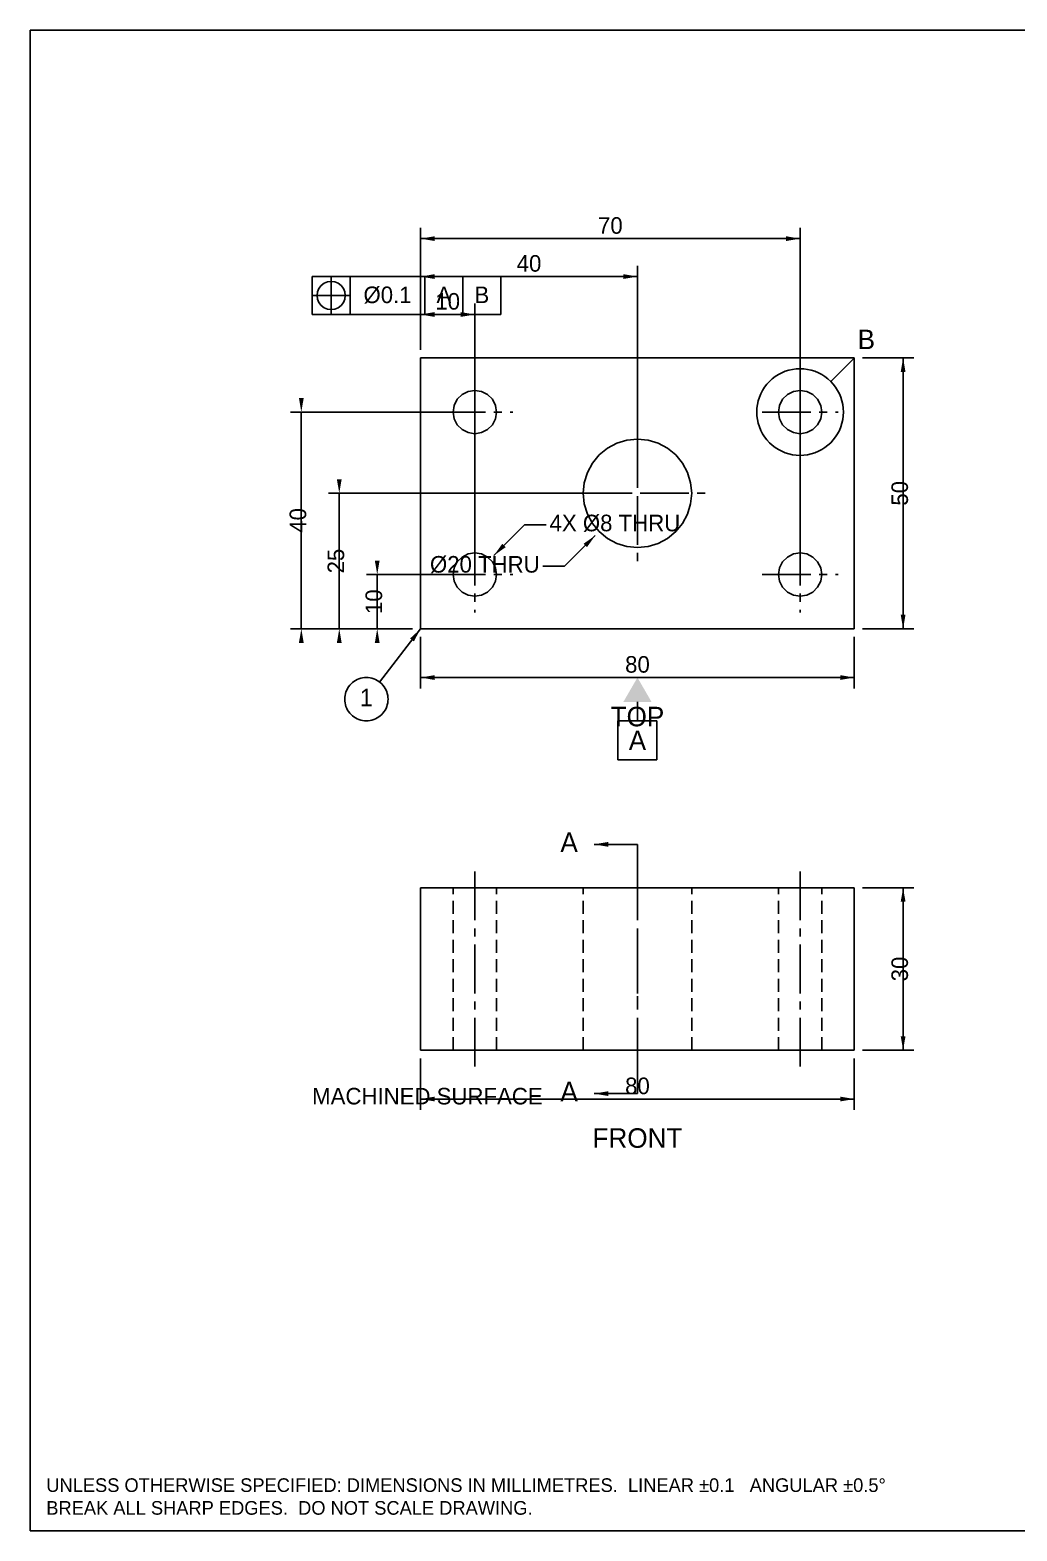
# Model space of a CAD drawing. Header units: millimetres. Extents: x 10 to 410, y 10 to 287.
# Drawn here: x 10 to 192, y 10 to 287 of the extents above; entities that cross this region are included whole.
import ezdxf
from ezdxf.enums import TextEntityAlignment as Align

# ---------------------------------------------------------------- set-up
doc = ezdxf.new("R2010")
doc.units = ezdxf.units.MM
for name, pattern in [('CENTER', [13.5, 9, -1.5, 1.5, -1.5]), ('HIDDEN', [3.6, 2.4, -1.2]), ('PHANTOM', [16, 10, -2, 2, -2])]:
    doc.linetypes.add(name, pattern=pattern)
for name, color, linetype in [('CENTER', 1, 'CENTER'), ('CUT', 7, 'PHANTOM'), ('DIMENSION', 3, 'CONTINUOUS'), ('HIDDEN', 8, 'HIDDEN'), ('TEXT', 7, 'CONTINUOUS'), ('THIN', 7, 'CONTINUOUS'), ('VISIBLE', 7, 'CONTINUOUS')]:
    doc.layers.add(name, color=color, linetype=linetype)

msp = doc.modelspace()

# ---------------------------------------------------------------- linework, layer by layer
at = {"layer": 'CENTER'}
for p, q in [((92.038, 223.5), (92.038, 209.5)), ((152.038, 223.5), (152.038, 209.5)), ((85.038, 216.5), (99.038, 216.5)), ((145.038, 216.5), (159.038, 216.5)), ((122.038, 214.5), (122.038, 188.5)), ((109.038, 201.5), (135.038, 201.5)), ((92.038, 193.5), (92.038, 179.5)), ((152.038, 193.5), (152.038, 179.5)), ((85.038, 186.5), (99.038, 186.5)), ((145.038, 186.5), (159.038, 186.5)), ((92.038, 95.716), (92.038, 131.716)), ((92.038, 95.716), (92.038, 131.716)), ((122.038, 95.716), (122.038, 131.716)), ((152.038, 95.716), (152.038, 131.716)), ((152.038, 95.716), (152.038, 131.716))]:
    msp.add_line(p, q, dxfattribs=at)
at = {"layer": 'CUT'}
msp.add_line((122.038, 136.716), (122.038, 90.716), dxfattribs=at)
at = {"layer": 'DIMENSION'}
for p, q in [((82.038, 228), (82.038, 250.5)), ((152.038, 188), (152.038, 250.5)), ((82.038, 248.5), (152.038, 248.5)), ((62.038, 241.5), (96.838, 241.5)), ((62.038, 234.5), (62.038, 241.5)), ((65.538, 241.6), (65.538, 234.4)), ((69.038, 241.5), (69.038, 234.5)), ((82.038, 228), (82.038, 243.5)), ((82.038, 241.5), (122.038, 241.5)), ((82.838, 241.5), (82.838, 234.5)), ((89.838, 241.5), (89.838, 234.5)), ((96.838, 241.5), (96.838, 234.5)), ((122.038, 203), (122.038, 243.5)), ((62.938, 238), (63.027, 238.673)), ((63.027, 238.673), (63.286, 239.3)), ((63.286, 239.3), (63.7, 239.838)), ((63.7, 239.838), (64.238, 240.252)), ((64.238, 240.252), (64.865, 240.511)), ((64.865, 240.511), (65.538, 240.6)), ((65.538, 240.6), (66.211, 240.511)), ((66.211, 240.511), (66.838, 240.252)), ((66.838, 240.252), (67.377, 239.838)), ((67.377, 239.838), (67.79, 239.3)), ((67.79, 239.3), (68.049, 238.673)), ((68.049, 238.673), (68.138, 238)), ((61.938, 238), (69.138, 238)), ((63.027, 237.327), (62.938, 238)), ((63.286, 236.7), (63.027, 237.327)), ((63.7, 236.162), (63.286, 236.7)), ((64.238, 235.748), (63.7, 236.162)), ((64.865, 235.489), (64.238, 235.748)), ((65.538, 235.4), (64.865, 235.489)), ((66.211, 235.489), (65.538, 235.4)), ((66.838, 235.748), (66.211, 235.489)), ((67.377, 236.162), (66.838, 235.748)), ((67.79, 236.7), (67.377, 236.162)), ((68.049, 237.327), (67.79, 236.7)), ((68.138, 238), (68.049, 237.327)), ((82.038, 228), (82.038, 236.5)), ((92.038, 188), (92.038, 236.5)), ((96.838, 234.5), (62.038, 234.5)), ((82.038, 234.5), (92.038, 234.5)), ((163.538, 226.5), (173.038, 226.5)), ((171.038, 226.5), (171.038, 176.5)), ((90.538, 216.5), (58.038, 216.5)), ((60.038, 176.5), (60.038, 216.5)), ((120.538, 201.5), (65.038, 201.5)), ((67.038, 176.5), (67.038, 201.5)), ((95.574, 190.036), (101.23, 195.692)), ((101.23, 195.692), (105.23, 195.692)), ((114.26, 193.722), (108.603, 188.065)), ((90.538, 186.5), (72.038, 186.5)), ((74.038, 176.5), (74.038, 186.5)), ((108.603, 188.065), (104.603, 188.065)), ((80.538, 176.5), (58.038, 176.5)), ((80.538, 176.5), (65.038, 176.5)), ((80.538, 176.5), (72.038, 176.5)), ((74.477, 166.67), (82.038, 176.5)), ((82.038, 175), (82.038, 165.5)), ((162.038, 175), (162.038, 165.5)), ((163.538, 176.5), (173.038, 176.5)), ((68.974, 166.071), (69.21, 166.328)), ((69.21, 166.328), (69.467, 166.564)), ((69.467, 166.564), (69.744, 166.777)), ((69.744, 166.777), (70.038, 166.964)), ((70.038, 166.964), (70.348, 167.125)), ((70.348, 167.125), (70.67, 167.259)), ((70.67, 167.259), (71.003, 167.364)), ((71.003, 167.364), (71.343, 167.439)), ((71.343, 167.439), (71.689, 167.485)), ((71.689, 167.485), (72.038, 167.5)), ((72.038, 167.5), (72.387, 167.485)), ((72.387, 167.485), (72.733, 167.439)), ((72.733, 167.439), (73.073, 167.364)), ((73.073, 167.364), (73.406, 167.259)), ((73.406, 167.259), (73.729, 167.125)), ((73.729, 167.125), (74.038, 166.964)), ((74.038, 166.964), (74.332, 166.777)), ((74.332, 166.777), (74.609, 166.564)), ((74.609, 166.564), (74.866, 166.328)), ((74.866, 166.328), (75.102, 166.071)), ((82.038, 167.5), (162.038, 167.5)), ((68.038, 163.5), (68.053, 163.849)), ((68.053, 163.151), (68.038, 163.5)), ((68.053, 163.849), (68.099, 164.195)), ((68.099, 164.195), (68.174, 164.535)), ((68.174, 164.535), (68.279, 164.868)), ((68.279, 164.868), (68.413, 165.19)), ((68.413, 165.19), (68.574, 165.5)), ((68.574, 165.5), (68.761, 165.794)), ((68.761, 165.794), (68.974, 166.071)), ((75.102, 166.071), (75.315, 165.794)), ((75.315, 165.794), (75.502, 165.5)), ((75.502, 165.5), (75.663, 165.19)), ((75.663, 165.19), (75.797, 164.868)), ((75.797, 164.868), (75.902, 164.535)), ((75.902, 164.535), (75.977, 164.195)), ((75.977, 164.195), (76.023, 163.849)), ((76.023, 163.849), (76.038, 163.5)), ((76.038, 163.5), (76.023, 163.151)), ((68.099, 162.805), (68.053, 163.151)), ((68.174, 162.465), (68.099, 162.805)), ((68.279, 162.132), (68.174, 162.465)), ((68.413, 161.81), (68.279, 162.132)), ((68.574, 161.5), (68.413, 161.81)), ((68.761, 161.206), (68.574, 161.5)), ((68.974, 160.929), (68.761, 161.206)), ((69.21, 160.672), (68.974, 160.929)), ((69.467, 160.436), (69.21, 160.672)), ((74.866, 160.672), (74.609, 160.436)), ((75.102, 160.929), (74.866, 160.672)), ((75.315, 161.206), (75.102, 160.929)), ((75.502, 161.5), (75.315, 161.206)), ((75.663, 161.81), (75.502, 161.5)), ((75.797, 162.132), (75.663, 161.81)), ((75.902, 162.465), (75.797, 162.132)), ((75.977, 162.805), (75.902, 162.465)), ((76.023, 163.151), (75.977, 162.805)), ((122.038, 163), (122.038, 159.5)), ((69.744, 160.223), (69.467, 160.436)), ((70.038, 160.036), (69.744, 160.223)), ((70.348, 159.875), (70.038, 160.036)), ((70.67, 159.741), (70.348, 159.875)), ((71.003, 159.636), (70.67, 159.741)), ((71.343, 159.561), (71.003, 159.636)), ((71.689, 159.515), (71.343, 159.561)), ((72.038, 159.5), (71.689, 159.515)), ((72.387, 159.515), (72.038, 159.5)), ((72.733, 159.561), (72.387, 159.515)), ((73.073, 159.636), (72.733, 159.561)), ((73.406, 159.741), (73.073, 159.636)), ((73.729, 159.875), (73.406, 159.741)), ((74.038, 160.036), (73.729, 159.875)), ((74.332, 160.223), (74.038, 160.036)), ((74.609, 160.436), (74.332, 160.223)), ((118.438, 159.5), (125.638, 159.5)), ((118.438, 152.3), (118.438, 159.5)), ((125.638, 159.5), (125.638, 152.3)), ((125.638, 152.3), (118.438, 152.3)), ((163.538, 128.716), (173.038, 128.716)), ((171.038, 128.716), (171.038, 98.716)), ((82.038, 97.216), (82.038, 87.716)), ((162.038, 97.216), (162.038, 87.716)), ((163.538, 98.716), (173.038, 98.716)), ((82.038, 89.716), (162.038, 89.716))]:
    msp.add_line(p, q, dxfattribs=at)
for points in [[(82.038, 248.5), (84.638, 248.058), (84.638, 248.942)], [(152.038, 248.5), (149.438, 248.942), (149.438, 248.058)], [(82.038, 241.5), (84.638, 241.058), (84.638, 241.942)], [(122.038, 241.5), (119.438, 241.942), (119.438, 241.058)], [(82.038, 234.5), (84.638, 234.058), (84.638, 234.942)], [(92.038, 234.5), (89.438, 234.942), (89.438, 234.058)], [(171.038, 226.5), (170.596, 223.9), (171.48, 223.9)], [(60.038, 216.5), (60.48, 219.1), (59.596, 219.1)], [(67.038, 201.5), (67.48, 204.1), (66.596, 204.1)], [(95.574, 190.036), (97.725, 191.561), (97.1, 192.187)], [(114.26, 193.722), (112.109, 192.196), (112.734, 191.571)], [(74.038, 186.5), (74.48, 189.1), (73.596, 189.1)], [(171.038, 176.5), (171.48, 179.1), (170.596, 179.1)], [(60.038, 176.5), (59.596, 173.9), (60.48, 173.9)], [(67.038, 176.5), (66.596, 173.9), (67.48, 173.9)], [(74.038, 176.5), (73.596, 173.9), (74.48, 173.9)], [(82.038, 176.5), (80.102, 174.709), (80.803, 174.17)], [(82.038, 167.5), (84.638, 167.058), (84.638, 167.942)], [(122.038, 167.5), (119.438, 163), (124.638, 163)], [(162.038, 167.5), (159.438, 167.942), (159.438, 167.058)], [(114.038, 136.716), (116.638, 136.274), (116.638, 137.158)], [(171.038, 128.716), (170.596, 126.116), (171.48, 126.116)], [(171.038, 98.716), (171.48, 101.316), (170.596, 101.316)], [(82.038, 89.716), (84.638, 89.274), (84.638, 90.158)], [(114.038, 90.716), (116.638, 90.274), (116.638, 91.158)], [(162.038, 89.716), (159.438, 90.158), (159.438, 89.274)]]:
    msp.add_solid(points, dxfattribs=at)
at = {"layer": 'HIDDEN'}
for p, q in [((82.038, 176.5), (82.038, 226.5)), ((82.038, 226.5), (162.038, 226.5)), ((162.038, 176.5), (162.038, 226.5)), ((88.802, 218.851), (88.234, 217.736)), ((89.687, 219.736), (88.802, 218.851)), ((90.802, 220.304), (89.687, 219.736)), ((92.038, 220.5), (90.802, 220.304)), ((93.274, 220.304), (92.038, 220.5)), ((94.389, 219.736), (93.274, 220.304)), ((95.274, 218.851), (94.389, 219.736)), ((95.842, 217.736), (95.274, 218.851)), ((148.802, 218.851), (148.234, 217.736)), ((149.687, 219.736), (148.802, 218.851)), ((150.802, 220.304), (149.687, 219.736)), ((152.038, 220.5), (150.802, 220.304)), ((153.274, 220.304), (152.038, 220.5)), ((154.389, 219.736), (153.274, 220.304)), ((155.274, 218.851), (154.389, 219.736)), ((155.842, 217.736), (155.274, 218.851)), ((88.234, 217.736), (88.038, 216.5)), ((88.038, 216.5), (88.234, 215.264)), ((96.038, 216.5), (95.842, 217.736)), ((95.842, 215.264), (96.038, 216.5)), ((148.234, 217.736), (148.038, 216.5)), ((148.038, 216.5), (148.234, 215.264)), ((156.038, 216.5), (155.842, 217.736)), ((155.842, 215.264), (156.038, 216.5)), ((88.234, 215.264), (88.802, 214.149)), ((88.802, 214.149), (89.687, 213.264)), ((94.389, 213.264), (95.274, 214.149)), ((95.274, 214.149), (95.842, 215.264)), ((148.234, 215.264), (148.802, 214.149)), ((148.802, 214.149), (149.687, 213.264)), ((154.389, 213.264), (155.274, 214.149)), ((155.274, 214.149), (155.842, 215.264)), ((89.687, 213.264), (90.802, 212.696)), ((90.802, 212.696), (92.038, 212.5)), ((92.038, 212.5), (93.274, 212.696)), ((93.274, 212.696), (94.389, 213.264)), ((118.211, 210.739), (116.482, 209.815)), ((120.087, 211.308), (118.211, 210.739)), ((122.038, 211.5), (120.087, 211.308)), ((123.989, 211.308), (122.038, 211.5)), ((125.865, 210.739), (123.989, 211.308)), ((127.594, 209.815), (125.865, 210.739)), ((149.687, 213.264), (150.802, 212.696)), ((150.802, 212.696), (152.038, 212.5)), ((152.038, 212.5), (153.274, 212.696)), ((153.274, 212.696), (154.389, 213.264)), ((114.967, 208.571), (113.723, 207.056)), ((116.482, 209.815), (114.967, 208.571)), ((129.109, 208.571), (127.594, 209.815)), ((130.353, 207.056), (129.109, 208.571)), ((112.799, 205.327), (112.23, 203.451)), ((113.723, 207.056), (112.799, 205.327)), ((131.277, 205.327), (130.353, 207.056)), ((131.846, 203.451), (131.277, 205.327)), ((112.23, 203.451), (112.038, 201.5)), ((132.038, 201.5), (131.846, 203.451)), ((112.038, 201.5), (112.23, 199.549)), ((112.23, 199.549), (112.799, 197.673)), ((131.277, 197.673), (131.846, 199.549)), ((131.846, 199.549), (132.038, 201.5)), ((112.799, 197.673), (113.723, 195.944)), ((130.353, 195.944), (131.277, 197.673)), ((113.723, 195.944), (114.967, 194.429)), ((114.967, 194.429), (116.482, 193.185)), ((127.594, 193.185), (129.109, 194.429)), ((129.109, 194.429), (130.353, 195.944)), ((116.482, 193.185), (118.211, 192.261)), ((118.211, 192.261), (120.087, 191.692)), ((120.087, 191.692), (122.038, 191.5)), ((122.038, 191.5), (123.989, 191.692)), ((123.989, 191.692), (125.865, 192.261)), ((125.865, 192.261), (127.594, 193.185)), ((88.802, 188.851), (88.234, 187.736)), ((89.687, 189.736), (88.802, 188.851)), ((90.802, 190.304), (89.687, 189.736)), ((92.038, 190.5), (90.802, 190.304)), ((93.274, 190.304), (92.038, 190.5)), ((94.389, 189.736), (93.274, 190.304)), ((95.274, 188.851), (94.389, 189.736)), ((95.842, 187.736), (95.274, 188.851)), ((148.802, 188.851), (148.234, 187.736)), ((149.687, 189.736), (148.802, 188.851)), ((150.802, 190.304), (149.687, 189.736)), ((152.038, 190.5), (150.802, 190.304)), ((153.274, 190.304), (152.038, 190.5)), ((154.389, 189.736), (153.274, 190.304)), ((155.274, 188.851), (154.389, 189.736)), ((155.842, 187.736), (155.274, 188.851)), ((88.234, 187.736), (88.038, 186.5)), ((88.038, 186.5), (88.234, 185.264)), ((96.038, 186.5), (95.842, 187.736)), ((95.842, 185.264), (96.038, 186.5)), ((148.234, 187.736), (148.038, 186.5)), ((148.038, 186.5), (148.234, 185.264)), ((156.038, 186.5), (155.842, 187.736)), ((155.842, 185.264), (156.038, 186.5)), ((88.234, 185.264), (88.802, 184.149)), ((88.802, 184.149), (89.687, 183.264)), ((89.687, 183.264), (90.802, 182.696)), ((93.274, 182.696), (94.389, 183.264)), ((94.389, 183.264), (95.274, 184.149)), ((95.274, 184.149), (95.842, 185.264)), ((148.234, 185.264), (148.802, 184.149)), ((148.802, 184.149), (149.687, 183.264)), ((149.687, 183.264), (150.802, 182.696)), ((153.274, 182.696), (154.389, 183.264)), ((154.389, 183.264), (155.274, 184.149)), ((155.274, 184.149), (155.842, 185.264)), ((90.802, 182.696), (92.038, 182.5)), ((92.038, 182.5), (93.274, 182.696)), ((150.802, 182.696), (152.038, 182.5)), ((152.038, 182.5), (153.274, 182.696)), ((82.038, 176.5), (162.038, 176.5)), ((82.038, 98.716), (82.038, 128.716)), ((82.038, 128.716), (162.038, 128.716)), ((88.138, 128.716), (88.038, 128.716)), ((88.038, 128.716), (88.138, 128.716)), ((88.138, 128.716), (88.038, 128.716)), ((88.038, 128.716), (88.138, 128.716)), ((88.038, 98.716), (88.038, 128.716)), ((88.038, 98.716), (88.038, 128.716)), ((88.434, 128.716), (88.138, 128.716)), ((88.138, 128.716), (88.434, 128.716)), ((88.434, 128.716), (88.138, 128.716)), ((88.138, 128.716), (88.434, 128.716)), ((88.911, 128.716), (88.434, 128.716)), ((88.434, 128.716), (88.911, 128.716)), ((88.911, 128.716), (88.434, 128.716)), ((88.434, 128.716), (88.911, 128.716)), ((89.544, 128.716), (88.911, 128.716)), ((88.911, 128.716), (89.544, 128.716)), ((89.544, 128.716), (88.911, 128.716)), ((88.911, 128.716), (89.544, 128.716)), ((90.303, 128.716), (89.544, 128.716)), ((89.544, 128.716), (90.303, 128.716)), ((90.303, 128.716), (89.544, 128.716)), ((89.544, 128.716), (90.303, 128.716)), ((91.148, 128.716), (90.303, 128.716)), ((90.303, 128.716), (91.148, 128.716)), ((91.148, 128.716), (90.303, 128.716)), ((90.303, 128.716), (91.148, 128.716)), ((92.038, 128.716), (91.148, 128.716)), ((91.148, 128.716), (92.038, 128.716)), ((92.038, 128.716), (91.148, 128.716)), ((91.148, 128.716), (92.038, 128.716)), ((92.928, 128.716), (92.038, 128.716)), ((92.038, 128.716), (92.928, 128.716)), ((92.928, 128.716), (92.038, 128.716)), ((92.038, 128.716), (92.928, 128.716)), ((93.774, 128.716), (92.928, 128.716)), ((92.928, 128.716), (93.774, 128.716)), ((93.774, 128.716), (92.928, 128.716)), ((92.928, 128.716), (93.774, 128.716)), ((94.532, 128.716), (93.774, 128.716)), ((93.774, 128.716), (94.532, 128.716)), ((94.532, 128.716), (93.774, 128.716)), ((93.774, 128.716), (94.532, 128.716)), ((95.165, 128.716), (94.532, 128.716)), ((94.532, 128.716), (95.165, 128.716)), ((95.165, 128.716), (94.532, 128.716)), ((94.532, 128.716), (95.165, 128.716)), ((95.642, 128.716), (95.165, 128.716)), ((95.165, 128.716), (95.642, 128.716)), ((95.642, 128.716), (95.165, 128.716)), ((95.165, 128.716), (95.642, 128.716)), ((95.938, 128.716), (95.642, 128.716)), ((95.642, 128.716), (95.938, 128.716)), ((95.938, 128.716), (95.642, 128.716)), ((95.642, 128.716), (95.938, 128.716)), ((96.038, 128.716), (95.938, 128.716)), ((95.938, 128.716), (96.038, 128.716)), ((96.038, 128.716), (95.938, 128.716)), ((95.938, 128.716), (96.038, 128.716)), ((96.038, 98.716), (96.038, 128.716)), ((96.038, 98.716), (96.038, 128.716)), ((112.289, 128.716), (112.038, 128.716)), ((112.038, 128.716), (112.289, 128.716)), ((112.038, 98.716), (112.038, 128.716)), ((113.028, 128.716), (112.289, 128.716)), ((112.289, 128.716), (113.028, 128.716)), ((114.22, 128.716), (113.028, 128.716)), ((113.028, 128.716), (114.22, 128.716)), ((115.803, 128.716), (114.22, 128.716)), ((114.22, 128.716), (115.803, 128.716)), ((117.699, 128.716), (115.803, 128.716)), ((115.803, 128.716), (117.699, 128.716)), ((119.813, 128.716), (117.699, 128.716)), ((117.699, 128.716), (119.813, 128.716)), ((122.038, 128.716), (119.813, 128.716)), ((119.813, 128.716), (122.038, 128.716)), ((124.263, 128.716), (122.038, 128.716)), ((122.038, 128.716), (124.263, 128.716)), ((126.377, 128.716), (124.263, 128.716)), ((124.263, 128.716), (126.377, 128.716)), ((128.273, 128.716), (126.377, 128.716)), ((126.377, 128.716), (128.273, 128.716)), ((129.856, 128.716), (128.273, 128.716)), ((128.273, 128.716), (129.856, 128.716)), ((131.048, 128.716), (129.856, 128.716)), ((129.856, 128.716), (131.048, 128.716)), ((131.787, 128.716), (131.048, 128.716)), ((131.048, 128.716), (131.787, 128.716)), ((132.038, 128.716), (131.787, 128.716)), ((131.787, 128.716), (132.038, 128.716)), ((132.038, 98.716), (132.038, 128.716)), ((148.138, 128.716), (148.038, 128.716)), ((148.038, 128.716), (148.138, 128.716)), ((148.138, 128.716), (148.038, 128.716)), ((148.038, 128.716), (148.138, 128.716)), ((148.038, 98.716), (148.038, 128.716)), ((148.038, 98.716), (148.038, 128.716)), ((148.434, 128.716), (148.138, 128.716)), ((148.138, 128.716), (148.434, 128.716)), ((148.434, 128.716), (148.138, 128.716)), ((148.138, 128.716), (148.434, 128.716)), ((148.911, 128.716), (148.434, 128.716)), ((148.434, 128.716), (148.911, 128.716)), ((148.911, 128.716), (148.434, 128.716)), ((148.434, 128.716), (148.911, 128.716)), ((149.544, 128.716), (148.911, 128.716)), ((148.911, 128.716), (149.544, 128.716)), ((149.544, 128.716), (148.911, 128.716)), ((148.911, 128.716), (149.544, 128.716)), ((150.303, 128.716), (149.544, 128.716)), ((149.544, 128.716), (150.303, 128.716)), ((150.303, 128.716), (149.544, 128.716)), ((149.544, 128.716), (150.303, 128.716)), ((151.148, 128.716), (150.303, 128.716)), ((150.303, 128.716), (151.148, 128.716)), ((151.148, 128.716), (150.303, 128.716)), ((150.303, 128.716), (151.148, 128.716)), ((152.038, 128.716), (151.148, 128.716)), ((151.148, 128.716), (152.038, 128.716)), ((152.038, 128.716), (151.148, 128.716)), ((151.148, 128.716), (152.038, 128.716)), ((152.928, 128.716), (152.038, 128.716)), ((152.038, 128.716), (152.928, 128.716)), ((152.928, 128.716), (152.038, 128.716)), ((152.038, 128.716), (152.928, 128.716)), ((153.774, 128.716), (152.928, 128.716)), ((152.928, 128.716), (153.774, 128.716)), ((153.774, 128.716), (152.928, 128.716)), ((152.928, 128.716), (153.774, 128.716)), ((154.532, 128.716), (153.774, 128.716)), ((153.774, 128.716), (154.532, 128.716)), ((154.532, 128.716), (153.774, 128.716)), ((153.774, 128.716), (154.532, 128.716)), ((155.165, 128.716), (154.532, 128.716)), ((154.532, 128.716), (155.165, 128.716)), ((155.165, 128.716), (154.532, 128.716)), ((154.532, 128.716), (155.165, 128.716)), ((155.642, 128.716), (155.165, 128.716)), ((155.165, 128.716), (155.642, 128.716)), ((155.642, 128.716), (155.165, 128.716)), ((155.165, 128.716), (155.642, 128.716)), ((155.938, 128.716), (155.642, 128.716)), ((155.642, 128.716), (155.938, 128.716)), ((155.938, 128.716), (155.642, 128.716)), ((155.642, 128.716), (155.938, 128.716)), ((156.038, 128.716), (155.938, 128.716)), ((155.938, 128.716), (156.038, 128.716)), ((156.038, 128.716), (155.938, 128.716)), ((155.938, 128.716), (156.038, 128.716)), ((156.038, 98.716), (156.038, 128.716)), ((156.038, 98.716), (156.038, 128.716)), ((162.038, 98.716), (162.038, 128.716)), ((82.038, 98.716), (162.038, 98.716)), ((88.138, 98.716), (88.038, 98.716)), ((88.038, 98.716), (88.138, 98.716)), ((88.138, 98.716), (88.038, 98.716)), ((88.038, 98.716), (88.138, 98.716)), ((88.434, 98.716), (88.138, 98.716)), ((88.138, 98.716), (88.434, 98.716)), ((88.434, 98.716), (88.138, 98.716)), ((88.138, 98.716), (88.434, 98.716)), ((88.911, 98.716), (88.434, 98.716)), ((88.434, 98.716), (88.911, 98.716)), ((88.911, 98.716), (88.434, 98.716)), ((88.434, 98.716), (88.911, 98.716)), ((89.544, 98.716), (88.911, 98.716)), ((88.911, 98.716), (89.544, 98.716)), ((89.544, 98.716), (88.911, 98.716)), ((88.911, 98.716), (89.544, 98.716)), ((90.303, 98.716), (89.544, 98.716)), ((89.544, 98.716), (90.303, 98.716)), ((90.303, 98.716), (89.544, 98.716)), ((89.544, 98.716), (90.303, 98.716)), ((91.148, 98.716), (90.303, 98.716)), ((90.303, 98.716), (91.148, 98.716)), ((91.148, 98.716), (90.303, 98.716)), ((90.303, 98.716), (91.148, 98.716)), ((92.038, 98.716), (91.148, 98.716)), ((91.148, 98.716), (92.038, 98.716)), ((92.038, 98.716), (91.148, 98.716)), ((91.148, 98.716), (92.038, 98.716)), ((92.928, 98.716), (92.038, 98.716)), ((92.038, 98.716), (92.928, 98.716)), ((92.928, 98.716), (92.038, 98.716)), ((92.038, 98.716), (92.928, 98.716)), ((93.774, 98.716), (92.928, 98.716)), ((92.928, 98.716), (93.774, 98.716)), ((93.774, 98.716), (92.928, 98.716)), ((92.928, 98.716), (93.774, 98.716)), ((94.532, 98.716), (93.774, 98.716)), ((93.774, 98.716), (94.532, 98.716)), ((94.532, 98.716), (93.774, 98.716)), ((93.774, 98.716), (94.532, 98.716)), ((95.165, 98.716), (94.532, 98.716)), ((94.532, 98.716), (95.165, 98.716)), ((95.165, 98.716), (94.532, 98.716)), ((94.532, 98.716), (95.165, 98.716)), ((95.642, 98.716), (95.165, 98.716)), ((95.165, 98.716), (95.642, 98.716)), ((95.642, 98.716), (95.165, 98.716)), ((95.165, 98.716), (95.642, 98.716)), ((95.938, 98.716), (95.642, 98.716)), ((95.642, 98.716), (95.938, 98.716)), ((95.938, 98.716), (95.642, 98.716)), ((95.642, 98.716), (95.938, 98.716)), ((96.038, 98.716), (95.938, 98.716)), ((95.938, 98.716), (96.038, 98.716)), ((96.038, 98.716), (95.938, 98.716)), ((95.938, 98.716), (96.038, 98.716)), ((112.289, 98.716), (112.038, 98.716)), ((112.038, 98.716), (112.289, 98.716)), ((113.028, 98.716), (112.289, 98.716)), ((112.289, 98.716), (113.028, 98.716)), ((114.22, 98.716), (113.028, 98.716)), ((113.028, 98.716), (114.22, 98.716)), ((115.803, 98.716), (114.22, 98.716)), ((114.22, 98.716), (115.803, 98.716)), ((117.699, 98.716), (115.803, 98.716)), ((115.803, 98.716), (117.699, 98.716)), ((119.813, 98.716), (117.699, 98.716)), ((117.699, 98.716), (119.813, 98.716)), ((122.038, 98.716), (119.813, 98.716)), ((119.813, 98.716), (122.038, 98.716)), ((124.263, 98.716), (122.038, 98.716)), ((122.038, 98.716), (124.263, 98.716)), ((126.377, 98.716), (124.263, 98.716)), ((124.263, 98.716), (126.377, 98.716)), ((128.273, 98.716), (126.377, 98.716)), ((126.377, 98.716), (128.273, 98.716)), ((129.856, 98.716), (128.273, 98.716)), ((128.273, 98.716), (129.856, 98.716)), ((131.048, 98.716), (129.856, 98.716)), ((129.856, 98.716), (131.048, 98.716)), ((131.787, 98.716), (131.048, 98.716)), ((131.048, 98.716), (131.787, 98.716)), ((132.038, 98.716), (131.787, 98.716)), ((131.787, 98.716), (132.038, 98.716)), ((148.138, 98.716), (148.038, 98.716)), ((148.038, 98.716), (148.138, 98.716)), ((148.138, 98.716), (148.038, 98.716)), ((148.038, 98.716), (148.138, 98.716)), ((148.434, 98.716), (148.138, 98.716)), ((148.138, 98.716), (148.434, 98.716)), ((148.434, 98.716), (148.138, 98.716)), ((148.138, 98.716), (148.434, 98.716)), ((148.911, 98.716), (148.434, 98.716)), ((148.434, 98.716), (148.911, 98.716)), ((148.911, 98.716), (148.434, 98.716)), ((148.434, 98.716), (148.911, 98.716)), ((149.544, 98.716), (148.911, 98.716)), ((148.911, 98.716), (149.544, 98.716)), ((149.544, 98.716), (148.911, 98.716)), ((148.911, 98.716), (149.544, 98.716)), ((150.303, 98.716), (149.544, 98.716)), ((149.544, 98.716), (150.303, 98.716)), ((150.303, 98.716), (149.544, 98.716)), ((149.544, 98.716), (150.303, 98.716)), ((151.148, 98.716), (150.303, 98.716)), ((150.303, 98.716), (151.148, 98.716)), ((151.148, 98.716), (150.303, 98.716)), ((150.303, 98.716), (151.148, 98.716)), ((152.038, 98.716), (151.148, 98.716)), ((151.148, 98.716), (152.038, 98.716)), ((152.038, 98.716), (151.148, 98.716)), ((151.148, 98.716), (152.038, 98.716)), ((152.928, 98.716), (152.038, 98.716)), ((152.038, 98.716), (152.928, 98.716)), ((152.928, 98.716), (152.038, 98.716)), ((152.038, 98.716), (152.928, 98.716)), ((153.774, 98.716), (152.928, 98.716)), ((152.928, 98.716), (153.774, 98.716)), ((153.774, 98.716), (152.928, 98.716)), ((152.928, 98.716), (153.774, 98.716)), ((154.532, 98.716), (153.774, 98.716)), ((153.774, 98.716), (154.532, 98.716)), ((154.532, 98.716), (153.774, 98.716)), ((153.774, 98.716), (154.532, 98.716)), ((155.165, 98.716), (154.532, 98.716)), ((154.532, 98.716), (155.165, 98.716)), ((155.165, 98.716), (154.532, 98.716)), ((154.532, 98.716), (155.165, 98.716)), ((155.642, 98.716), (155.165, 98.716)), ((155.165, 98.716), (155.642, 98.716)), ((155.642, 98.716), (155.165, 98.716)), ((155.165, 98.716), (155.642, 98.716)), ((155.938, 98.716), (155.642, 98.716)), ((155.642, 98.716), (155.938, 98.716)), ((155.938, 98.716), (155.642, 98.716)), ((155.642, 98.716), (155.938, 98.716)), ((156.038, 98.716), (155.938, 98.716)), ((155.938, 98.716), (156.038, 98.716)), ((156.038, 98.716), (155.938, 98.716)), ((155.938, 98.716), (156.038, 98.716))]:
    msp.add_line(p, q, dxfattribs=at)
at = {"layer": 'THIN'}
for p, q in [((149.968, 224.227), (150.649, 224.378)), ((150.649, 224.378), (151.341, 224.47)), ((151.341, 224.47), (152.038, 224.5)), ((152.038, 224.5), (152.735, 224.47)), ((152.735, 224.47), (153.427, 224.378)), ((153.427, 224.378), (154.109, 224.227)), ((157.695, 222.157), (161.938, 226.399)), ((145.485, 221.089), (145.91, 221.642)), ((145.91, 221.642), (146.381, 222.157)), ((146.381, 222.157), (146.896, 222.628)), ((146.896, 222.628), (147.449, 223.053)), ((147.449, 223.053), (148.038, 223.428)), ((148.038, 223.428), (148.657, 223.75)), ((148.657, 223.75), (149.302, 224.018)), ((149.302, 224.018), (149.968, 224.227)), ((154.109, 224.227), (154.774, 224.018)), ((154.774, 224.018), (155.419, 223.75)), ((155.419, 223.75), (156.038, 223.428)), ((156.038, 223.428), (156.627, 223.053)), ((156.627, 223.053), (157.18, 222.628)), ((157.18, 222.628), (157.695, 222.157)), ((157.695, 222.157), (158.166, 221.642)), ((158.166, 221.642), (158.591, 221.089)), ((144.311, 218.571), (144.521, 219.236)), ((144.521, 219.236), (144.788, 219.881)), ((144.788, 219.881), (145.11, 220.5)), ((145.11, 220.5), (145.485, 221.089)), ((158.591, 221.089), (158.966, 220.5)), ((158.966, 220.5), (159.289, 219.881)), ((159.289, 219.881), (159.556, 219.236)), ((159.556, 219.236), (159.765, 218.571)), ((144.038, 216.5), (144.069, 217.197)), ((144.069, 215.803), (144.038, 216.5)), ((144.069, 217.197), (144.16, 217.889)), ((144.16, 217.889), (144.311, 218.571)), ((159.765, 218.571), (159.917, 217.889)), ((159.917, 217.889), (160.008, 217.197)), ((160.008, 217.197), (160.038, 216.5)), ((160.038, 216.5), (160.008, 215.803)), ((144.16, 215.111), (144.069, 215.803)), ((144.311, 214.429), (144.16, 215.111)), ((144.521, 213.764), (144.311, 214.429)), ((144.788, 213.119), (144.521, 213.764)), ((159.556, 213.764), (159.289, 213.119)), ((159.765, 214.429), (159.556, 213.764)), ((159.917, 215.111), (159.765, 214.429)), ((160.008, 215.803), (159.917, 215.111)), ((145.11, 212.5), (144.788, 213.119)), ((145.485, 211.911), (145.11, 212.5)), ((145.91, 211.358), (145.485, 211.911)), ((146.381, 210.843), (145.91, 211.358)), ((146.896, 210.372), (146.381, 210.843)), ((157.695, 210.843), (157.18, 210.372)), ((158.166, 211.358), (157.695, 210.843)), ((158.591, 211.911), (158.166, 211.358)), ((158.966, 212.5), (158.591, 211.911)), ((159.289, 213.119), (158.966, 212.5)), ((147.449, 209.947), (146.896, 210.372)), ((148.038, 209.572), (147.449, 209.947)), ((148.657, 209.25), (148.038, 209.572)), ((149.302, 208.982), (148.657, 209.25)), ((149.968, 208.773), (149.302, 208.982)), ((150.649, 208.622), (149.968, 208.773)), ((151.341, 208.53), (150.649, 208.622)), ((152.038, 208.5), (151.341, 208.53)), ((152.735, 208.53), (152.038, 208.5)), ((153.427, 208.622), (152.735, 208.53)), ((154.109, 208.773), (153.427, 208.622)), ((154.774, 208.982), (154.109, 208.773)), ((155.419, 209.25), (154.774, 208.982)), ((156.038, 209.572), (155.419, 209.25)), ((156.627, 209.947), (156.038, 209.572)), ((157.18, 210.372), (156.627, 209.947)), ((122.038, 136.716), (114.038, 136.716)), ((122.038, 90.716), (114.038, 90.716))]:
    msp.add_line(p, q, dxfattribs=at)
at = {"layer": 'VISIBLE'}
for p, q in [((10, 287), (410, 287)), ((10, 10), (10, 287)), ((82.038, 176.5), (82.038, 226.5)), ((82.038, 226.5), (162.038, 226.5)), ((162.038, 176.5), (162.038, 226.5)), ((88.802, 218.851), (88.234, 217.736)), ((89.687, 219.736), (88.802, 218.851)), ((90.802, 220.304), (89.687, 219.736)), ((92.038, 220.5), (90.802, 220.304)), ((93.274, 220.304), (92.038, 220.5)), ((94.389, 219.736), (93.274, 220.304)), ((95.274, 218.851), (94.389, 219.736)), ((95.842, 217.736), (95.274, 218.851)), ((148.802, 218.851), (148.234, 217.736)), ((149.687, 219.736), (148.802, 218.851)), ((150.802, 220.304), (149.687, 219.736)), ((152.038, 220.5), (150.802, 220.304)), ((153.274, 220.304), (152.038, 220.5)), ((154.389, 219.736), (153.274, 220.304)), ((155.274, 218.851), (154.389, 219.736)), ((155.842, 217.736), (155.274, 218.851)), ((88.234, 217.736), (88.038, 216.5)), ((88.038, 216.5), (88.234, 215.264)), ((96.038, 216.5), (95.842, 217.736)), ((95.842, 215.264), (96.038, 216.5)), ((148.234, 217.736), (148.038, 216.5)), ((148.038, 216.5), (148.234, 215.264)), ((156.038, 216.5), (155.842, 217.736)), ((155.842, 215.264), (156.038, 216.5)), ((88.234, 215.264), (88.802, 214.149)), ((88.802, 214.149), (89.687, 213.264)), ((94.389, 213.264), (95.274, 214.149)), ((95.274, 214.149), (95.842, 215.264)), ((148.234, 215.264), (148.802, 214.149)), ((148.802, 214.149), (149.687, 213.264)), ((154.389, 213.264), (155.274, 214.149)), ((155.274, 214.149), (155.842, 215.264)), ((89.687, 213.264), (90.802, 212.696)), ((90.802, 212.696), (92.038, 212.5)), ((92.038, 212.5), (93.274, 212.696)), ((93.274, 212.696), (94.389, 213.264)), ((118.211, 210.739), (116.482, 209.815)), ((120.087, 211.308), (118.211, 210.739)), ((122.038, 211.5), (120.087, 211.308)), ((123.989, 211.308), (122.038, 211.5)), ((125.865, 210.739), (123.989, 211.308)), ((127.594, 209.815), (125.865, 210.739)), ((149.687, 213.264), (150.802, 212.696)), ((150.802, 212.696), (152.038, 212.5)), ((152.038, 212.5), (153.274, 212.696)), ((153.274, 212.696), (154.389, 213.264)), ((114.967, 208.571), (113.723, 207.056)), ((116.482, 209.815), (114.967, 208.571)), ((129.109, 208.571), (127.594, 209.815)), ((130.353, 207.056), (129.109, 208.571)), ((112.799, 205.327), (112.23, 203.451)), ((113.723, 207.056), (112.799, 205.327)), ((131.277, 205.327), (130.353, 207.056)), ((131.846, 203.451), (131.277, 205.327)), ((112.23, 203.451), (112.038, 201.5)), ((132.038, 201.5), (131.846, 203.451)), ((112.038, 201.5), (112.23, 199.549)), ((112.23, 199.549), (112.799, 197.673)), ((131.277, 197.673), (131.846, 199.549)), ((131.846, 199.549), (132.038, 201.5)), ((112.799, 197.673), (113.723, 195.944)), ((130.353, 195.944), (131.277, 197.673)), ((113.723, 195.944), (114.967, 194.429)), ((114.967, 194.429), (116.482, 193.185)), ((127.594, 193.185), (129.109, 194.429)), ((129.109, 194.429), (130.353, 195.944)), ((116.482, 193.185), (118.211, 192.261)), ((118.211, 192.261), (120.087, 191.692)), ((120.087, 191.692), (122.038, 191.5)), ((122.038, 191.5), (123.989, 191.692)), ((123.989, 191.692), (125.865, 192.261)), ((125.865, 192.261), (127.594, 193.185)), ((88.802, 188.851), (88.234, 187.736)), ((89.687, 189.736), (88.802, 188.851)), ((90.802, 190.304), (89.687, 189.736)), ((92.038, 190.5), (90.802, 190.304)), ((93.274, 190.304), (92.038, 190.5)), ((94.389, 189.736), (93.274, 190.304)), ((95.274, 188.851), (94.389, 189.736)), ((95.842, 187.736), (95.274, 188.851)), ((148.802, 188.851), (148.234, 187.736)), ((149.687, 189.736), (148.802, 188.851)), ((150.802, 190.304), (149.687, 189.736)), ((152.038, 190.5), (150.802, 190.304)), ((153.274, 190.304), (152.038, 190.5)), ((154.389, 189.736), (153.274, 190.304)), ((155.274, 188.851), (154.389, 189.736)), ((155.842, 187.736), (155.274, 188.851)), ((88.234, 187.736), (88.038, 186.5)), ((88.038, 186.5), (88.234, 185.264)), ((96.038, 186.5), (95.842, 187.736)), ((95.842, 185.264), (96.038, 186.5)), ((148.234, 187.736), (148.038, 186.5)), ((148.038, 186.5), (148.234, 185.264)), ((156.038, 186.5), (155.842, 187.736)), ((155.842, 185.264), (156.038, 186.5)), ((88.234, 185.264), (88.802, 184.149)), ((88.802, 184.149), (89.687, 183.264)), ((89.687, 183.264), (90.802, 182.696)), ((93.274, 182.696), (94.389, 183.264)), ((94.389, 183.264), (95.274, 184.149)), ((95.274, 184.149), (95.842, 185.264)), ((148.234, 185.264), (148.802, 184.149)), ((148.802, 184.149), (149.687, 183.264)), ((149.687, 183.264), (150.802, 182.696)), ((153.274, 182.696), (154.389, 183.264)), ((154.389, 183.264), (155.274, 184.149)), ((155.274, 184.149), (155.842, 185.264)), ((90.802, 182.696), (92.038, 182.5)), ((92.038, 182.5), (93.274, 182.696)), ((150.802, 182.696), (152.038, 182.5)), ((152.038, 182.5), (153.274, 182.696)), ((82.038, 176.5), (162.038, 176.5)), ((122.038, 136.716), (122.038, 130.716)), ((82.038, 98.716), (82.038, 128.716)), ((82.038, 128.716), (162.038, 128.716)), ((162.038, 98.716), (162.038, 128.716)), ((82.038, 98.716), (162.038, 98.716)), ((122.038, 90.716), (122.038, 96.716)), ((410, 10), (10, 10))]:
    msp.add_line(p, q, dxfattribs=at)

# ---------------------------------------------------------------- texts
at = {"layer": 'TEXT'}
for s, height, p in [('70', 3.06, (117.038, 249.4)), ('40', 3.06, (102.038, 242.4)), ('%%c0.1', 3.06, (75.938, 236.6)), ('A', 3.06, (86.338, 236.6)), ('10', 3.06, (87.038, 235.4)), ('B', 3.06, (93.338, 236.6)), ('80', 3.06, (122.038, 168.4)), ('1', 3.24, (72.038, 162.2)), ('TOP', 3.6, (122.038, 158.5)), ('A', 3.6, (122.038, 154.1)), ('80', 3.06, (122.038, 90.616)), ('FRONT', 3.6, (122.038, 80.716))]:
    msp.add_text(s, height=height, dxfattribs=at).set_placement(p, align=Align.CENTER)
for s, height, p in [('B', 3.6, (162.645, 228.107)), ('4X %%c8 THRU', 3.06, (105.83, 194.492)), ('MACHINED SURFACE', 3.06, (62.038, 88.716)), ('UNLESS OTHERWISE SPECIFIED: DIMENSIONS IN MILLIMETRES.  LINEAR %%p0.1   ANGULAR %%p0.5%%d', 2.52, (13, 17.2)), ('BREAK ALL SHARP EDGES.  DO NOT SCALE DRAWING.', 2.52, (13, 13))]:
    msp.add_text(s, height=height, dxfattribs=at).set_placement(p)
for s, p in [('50', (171.938, 201.5)), ('40', (60.938, 196.5)), ('25', (67.938, 189)), ('10', (74.938, 181.5)), ('30', (171.938, 113.716))]:
    msp.add_text(s, height=3.06, rotation=90, dxfattribs=at).set_placement(p, align=Align.CENTER)
for s, height, p in [('%%c20 THRU', 3.06, (104.003, 186.865)), ('A', 3.6, (111.038, 135.316)), ('A', 3.6, (111.038, 89.316))]:
    msp.add_text(s, height=height, dxfattribs=at).set_placement(p, align=Align.RIGHT)

doc.saveas('drawing.dxf')
